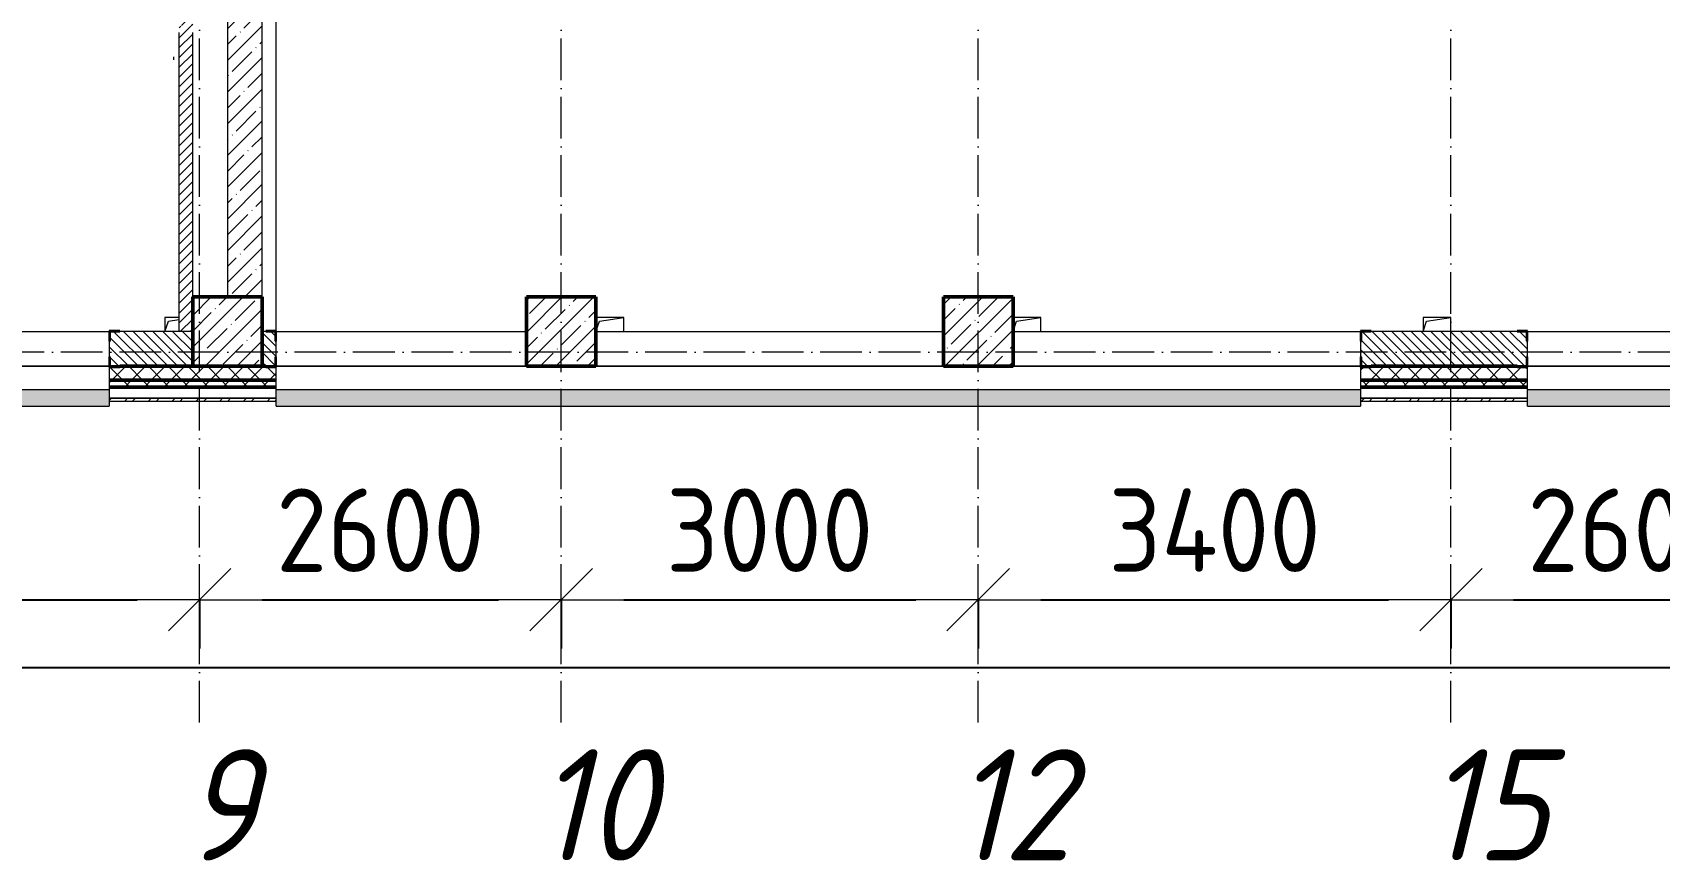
# Model space of a CAD drawing. Header units: millimetres. Extents: x 2294 to 908349, y -83289 to 219220.
# Drawn here: x 178832 to 190534, y 551 to 6506 of the extents above; entities that cross this region are included whole.
import ezdxf

# ---------------------------------------------------------------- set-up
doc = ezdxf.new("R2010")
doc.units = ezdxf.units.MM
doc.linetypes.add('50_200_ШТРИХ_1Т_ш5_п1_п1_', pattern=[700, 500, -100, 0, -100])
for name, color, linetype, lineweight in [('A-____-____-DIMS', 7, 'Continuous', 9), ('A-DETL-____-OTLN-4', 7, 'Continuous', 18), ('A-GENM-____-MCUT', 7, 'Continuous', 25), ('A-GENM-____-OTLN', 7, 'Continuous', 9), ('A-GENM-____-OTLN-1', 7, 'Continuous', 25), ('A-GLAZ-____-OTLN', 7, 'Continuous', 9), ('A-WALL-____-MCUT-1', 7, 'Continuous', 9), ('A-WALL-____-MCUT-2', 7, 'Continuous', 50), ('A-WALL-____-MCUT-3', 7, 'Continuous', 9), ('A-WALL-____-OTLN', 7, 'Continuous', 9), ('A-WALL-____-PATT-1', 7, 'Continuous', 9), ('A-WALL-FNSH-MCUT-1', 7, 'Continuous', 9), ('S-COLS-____-MCUT', 7, 'Continuous', 50), ('S-COLS-____-OTLN', 7, 'Continuous', 9), ('S-GRID-____-IDEN', 7, 'Continuous', 9), ('S-GRID-____-OTLN-1', 7, '50_200_ШТРИХ_1Т_ш5_п1_п1_', 9)]:
    doc.layers.add(name, color=color, linetype=linetype, lineweight=lineweight)
doc.layers.add('A-GLAZ-____-OTLN-1', color=7, linetype='Continuous', lineweight=9, true_color=0xc0c0c0)
doc.styles.add('ISOCPEUR_I', font='isocpeui.ttf', dxfattribs={"width": 0.9, "height": 2.5})
doc.styles.add('СПДС', font='isocpeur.ttf', dxfattribs={"width": 0.9})
doc.dimstyles.new('Размера А3', dxfattribs={"dimtxt": 800, "dimasz": 450, "dimexe": 350, "dimexo": 100, "dimgap": 200, "dimtad": 1, "dimdec": 0, "dimrnd": 10, "dimzin": 0, "dimdsep": 46, "dimtxsty": 'СПДС', "dimblk": 'ARROWHEAD_6', "dimcen": 1, "dimclrd": 5, "dimclre": 5, "dimclrt": 5, "dimazin": 0, "dimtfac": 1, "dimtdec": 0, "dimtmove": 2, "dimatfit": 3, "dimfxl": 1, "dimtolj": 1, "dimtzin": 0, "dimarcsym": 0})
pattern_1 = [(45, (165583.5, 6025.28), (-114.0493, 114.0493), []), (45, (165697.56, 6025.28), (-114.0493, 114.0493), [201.612, -40.322, 3.353, -36.97])]
pattern_2 = [(45, (165583.51, 6025.28), (-70.71068, 70.71068), []), (135, (165583.51, 6025.28), (-70.71068, -70.71068), [])]
pattern_3 = [(135, (165583.507, 6025.276), (-35.35534, -35.35534), [])]

# ---------------------------------------------------------------- blocks, each defined once
blk = doc.blocks.new('ARROWHEAD_6')
at = {"color": 0, "linetype": 'Continuous'}
for p, q in [((-0.5, -0.5), (0.5, 0.5)), ((0, 0), (-1, 0))]:
    blk.add_line(p, q, dxfattribs=at)
blk = doc.blocks.new('*D2715')
at = {"layer": 'A-____-____-DIMS', "color": 0, "lineweight": -2, "transparency": 16777216}
for p, q in [((175434, 2433), (175434, 2077)), ((175884, 2427), (179584, 2427)), ((180034, 2433), (180034, 2077))]:
    blk.add_line(p, q, dxfattribs=at)
at = {"layer": 'Defpoints', "color": 0, "transparency": 16777216}
for p in [(175434, 2533), (180034, 2533), (180034, 2427)]:
    blk.add_point(p, dxfattribs=at)
at = {"layer": 'A-____-____-DIMS', "color": 0, "lineweight": -2, "transparency": 16777216, "xscale": 450, "yscale": 450, "zscale": 450, "rotation": 180}
blk.add_blockref('ARROWHEAD_6', (175434, 2427), dxfattribs=at)
at = {"layer": 'A-____-____-DIMS', "color": 0, "lineweight": -2, "transparency": 16777216, "xscale": 450, "yscale": 450, "zscale": 450}
blk.add_blockref('ARROWHEAD_6', (180034, 2427), dxfattribs=at)
at = {"layer": 'A-____-____-DIMS', "color": 0, "transparency": 16777216, "insert": (177734, 2927), "char_height": 600, "attachment_point": 5, "style": 'СПДС'}
blk.add_mtext('\\A1;4600', dxfattribs=at)
blk = doc.blocks.new('*D2716')
at = {"layer": 'A-____-____-DIMS', "color": 0, "lineweight": -2, "transparency": 16777216}
for p, q in [((180034, 2433), (180034, 2077)), ((180484, 2427), (182184, 2427)), ((182634, 2433), (182634, 2077))]:
    blk.add_line(p, q, dxfattribs=at)
at = {"layer": 'Defpoints', "color": 0, "transparency": 16777216}
for p in [(180034, 2533), (182634, 2533), (182634, 2427)]:
    blk.add_point(p, dxfattribs=at)
at = {"layer": 'A-____-____-DIMS', "color": 0, "lineweight": -2, "transparency": 16777216, "xscale": 450, "yscale": 450, "zscale": 450, "rotation": 180}
blk.add_blockref('ARROWHEAD_6', (180034, 2427), dxfattribs=at)
at = {"layer": 'A-____-____-DIMS', "color": 0, "lineweight": -2, "transparency": 16777216, "xscale": 450, "yscale": 450, "zscale": 450}
blk.add_blockref('ARROWHEAD_6', (182634, 2427), dxfattribs=at)
at = {"layer": 'A-____-____-DIMS', "color": 0, "transparency": 16777216, "insert": (181334, 2927), "char_height": 600, "attachment_point": 5, "style": 'СПДС'}
blk.add_mtext('\\A1;2600', dxfattribs=at)
blk = doc.blocks.new('*D2717')
at = {"layer": 'A-____-____-DIMS', "color": 0, "lineweight": -2, "transparency": 16777216}
for p, q in [((182634, 2433), (182634, 2077)), ((183084, 2427), (185184, 2427)), ((185634, 2433), (185634, 2077))]:
    blk.add_line(p, q, dxfattribs=at)
at = {"layer": 'Defpoints', "color": 0, "transparency": 16777216}
for p in [(182634, 2533), (185634, 2533), (185634, 2427)]:
    blk.add_point(p, dxfattribs=at)
at = {"layer": 'A-____-____-DIMS', "color": 0, "lineweight": -2, "transparency": 16777216, "xscale": 450, "yscale": 450, "zscale": 450, "rotation": 180}
blk.add_blockref('ARROWHEAD_6', (182634, 2427), dxfattribs=at)
at = {"layer": 'A-____-____-DIMS', "color": 0, "lineweight": -2, "transparency": 16777216, "xscale": 450, "yscale": 450, "zscale": 450}
blk.add_blockref('ARROWHEAD_6', (185634, 2427), dxfattribs=at)
at = {"layer": 'A-____-____-DIMS', "color": 0, "transparency": 16777216, "insert": (184134, 2927), "char_height": 600, "attachment_point": 5, "style": 'СПДС'}
blk.add_mtext('\\A1;3000', dxfattribs=at)
blk = doc.blocks.new('*D2718')
at = {"layer": 'A-____-____-DIMS', "color": 0, "lineweight": -2, "transparency": 16777216}
for p, q in [((185634, 2433), (185634, 2077)), ((186084, 2427), (188584, 2427)), ((189034, 2433), (189034, 2077))]:
    blk.add_line(p, q, dxfattribs=at)
at = {"layer": 'Defpoints', "color": 0, "transparency": 16777216}
for p in [(185634, 2533), (189034, 2533), (189034, 2427)]:
    blk.add_point(p, dxfattribs=at)
at = {"layer": 'A-____-____-DIMS', "color": 0, "lineweight": -2, "transparency": 16777216, "xscale": 450, "yscale": 450, "zscale": 450, "rotation": 180}
blk.add_blockref('ARROWHEAD_6', (185634, 2427), dxfattribs=at)
at = {"layer": 'A-____-____-DIMS', "color": 0, "lineweight": -2, "transparency": 16777216, "xscale": 450, "yscale": 450, "zscale": 450}
blk.add_blockref('ARROWHEAD_6', (189034, 2427), dxfattribs=at)
at = {"layer": 'A-____-____-DIMS', "color": 0, "transparency": 16777216, "insert": (187334, 2927), "char_height": 600, "attachment_point": 5, "style": 'СПДС'}
blk.add_mtext('\\A1;3400', dxfattribs=at)
blk = doc.blocks.new('*D2719')
at = {"layer": 'A-____-____-DIMS', "color": 0, "lineweight": -2, "transparency": 16777216}
for p, q in [((189034, 2433), (189034, 2077)), ((189484, 2427), (191184, 2427)), ((191634, 2433), (191634, 2077))]:
    blk.add_line(p, q, dxfattribs=at)
at = {"layer": 'Defpoints', "color": 0, "transparency": 16777216}
for p in [(189034, 2533), (191634, 2533), (191634, 2427)]:
    blk.add_point(p, dxfattribs=at)
at = {"layer": 'A-____-____-DIMS', "color": 0, "lineweight": -2, "transparency": 16777216, "xscale": 450, "yscale": 450, "zscale": 450, "rotation": 180}
blk.add_blockref('ARROWHEAD_6', (189034, 2427), dxfattribs=at)
at = {"layer": 'A-____-____-DIMS', "color": 0, "lineweight": -2, "transparency": 16777216, "xscale": 450, "yscale": 450, "zscale": 450}
blk.add_blockref('ARROWHEAD_6', (191634, 2427), dxfattribs=at)
at = {"layer": 'A-____-____-DIMS', "color": 0, "transparency": 16777216, "insert": (190334, 2927), "char_height": 600, "attachment_point": 5, "style": 'СПДС'}
blk.add_mtext('\\A1;2600', dxfattribs=at)
blk = doc.blocks.new('*D2741')
at = {"layer": 'A-____-____-DIMS', "color": 0, "lineweight": -2, "transparency": 16777216}
for p, q in [((163234, 1945), (163234, 1589)), ((163684, 1939), (266284, 1939)), ((266734, 1945), (266734, 1589))]:
    blk.add_line(p, q, dxfattribs=at)
at = {"layer": 'Defpoints', "color": 0, "transparency": 16777216}
for p in [(163234, 2045), (266734, 2045), (266734, 1939)]:
    blk.add_point(p, dxfattribs=at)
at = {"layer": 'A-____-____-DIMS', "color": 0, "lineweight": -2, "transparency": 16777216, "xscale": 450, "yscale": 450, "zscale": 450, "rotation": 180}
blk.add_blockref('ARROWHEAD_6', (163234, 1939), dxfattribs=at)
at = {"layer": 'A-____-____-DIMS', "color": 0, "lineweight": -2, "transparency": 16777216, "xscale": 450, "yscale": 450, "zscale": 450}
blk.add_blockref('ARROWHEAD_6', (266734, 1939), dxfattribs=at)
at = {"layer": 'A-____-____-DIMS', "color": 0, "transparency": 16777216, "insert": (214984, 2439), "char_height": 600, "attachment_point": 5, "style": 'СПДС'}
blk.add_mtext('\\A1;103500', dxfattribs=at)
blk = doc.blocks.new('BSC_Колонна _Прямоугольная - 500х500-V76-АР1_План отверстий 3 этажа в осях 1-64_А-ГГ')
at = {"layer": 'S-COLS-____-OTLN'}
h = blk.add_hatch(dxfattribs=at)
h.set_pattern_fill('FP_113', color=256, style=0, pattern_type=2)
h.set_pattern_definition([(45, (-20050, 1668.96), (-114.0493, 114.0493), []), (45, (-19935.95, 1668.96), (-114.0493, 114.0493), [201.613, -40.323, 3.353, -36.97])])
h.paths.add_polyline_path([(-250, -250), (250, -250), (250, 250), (-250, 250)], flags=0)
at = {"layer": 'S-COLS-____-MCUT'}
for p, q in [((250, 250), (-250, 250)), ((-250, 250), (-250, -250)), ((250, -250), (250, 250)), ((-250, -250), (250, -250))]:
    blk.add_line(p, q, dxfattribs=at)
blk = doc.blocks.new('BSC_Колонна _Прямоугольная - 500х500-V149-АР1_План отверстий 3 этажа в осях 1-64_А-ГГ')
at = {"layer": 'S-COLS-____-OTLN'}
h = blk.add_hatch(dxfattribs=at)
h.set_pattern_fill('FP_172', color=256, style=0, pattern_type=2)
h.set_pattern_definition([(45, (-14650, 1668.96), (-114.0493, 114.0493), []), (45, (-14535.95, 1668.96), (-114.0493, 114.0493), [201.612, -40.322, 3.353, -36.97])])
h.paths.add_polyline_path([(-250, -250), (250, -250), (250, 250), (-250, 250), (-250, -177)], flags=0)
at = {"layer": 'S-COLS-____-MCUT'}
for p, q in [((250, 250), (-250, 250)), ((-250, 250), (-250, -250)), ((250, -250), (250, 250)), ((-250, -250), (250, -250))]:
    blk.add_line(p, q, dxfattribs=at)
blk = doc.blocks.new('Фахверк_СКБ_Уголок - 250_2700-27497298-АР1_План отверстий 3 этажа в осях 1-64_А-ГГ')
at = {"layer": 'A-GENM-____-MCUT'}
for p, q in [((200, 181), (125, 181)), ((125, 181), (125, 106)), ((131, 106), (131, 175)), ((131, 175), (200, 175)), ((200, 175), (200, 181)), ((125, 106), (131, 106)), ((131, -6), (125, -6)), ((125, -6), (125, -81)), ((125, -81), (200, -81)), ((131, -75), (131, -6)), ((200, -75), (131, -75)), ((200, -81), (200, -75))]:
    blk.add_line(p, q, dxfattribs=at)
blk = doc.blocks.new('Фахверк_СКБ_Уголок - 250_2700_1-27501432-АР1_План отверстий 3 этажа в осях 1-64_А-ГГ')
at = {"layer": 'A-GENM-____-MCUT'}
for p, q in [((200, 181), (125, 181)), ((125, 181), (125, 106)), ((131, 106), (131, 175)), ((131, 175), (200, 175)), ((200, 175), (200, 181)), ((125, 106), (131, 106)), ((131, -6), (125, -6)), ((125, -6), (125, -81)), ((125, -81), (200, -81)), ((131, -75), (131, -6)), ((200, -75), (131, -75)), ((200, -81), (200, -75))]:
    blk.add_line(p, q, dxfattribs=at)
blk = doc.blocks.new('AR_Отверстие прямоугольное _в плите_ - AR_Отверстие прямоугольное _в плите_-V176-АР1_План отверстий 3 этажа в осях 1-64_А-ГГ')
at = {"layer": 'A-GENM-____-OTLN'}
for p, q in [((0, 50), (-100, 50)), ((-100, 50), (-100, -50)), ((-100, -50), (-75, 25)), ((-75, 25), (0, 36))]:
    blk.add_line(p, q, dxfattribs=at)
blk = doc.blocks.new('AR_Отверстие прямоугольное _в плите_ - AR_Отверстие прямоугольное _в плите_-30510712-АР1_План отверстий 3 этажа в осях 1-64_А-ГГ')
at = {"layer": 'A-GENM-____-OTLN'}
for p, q in [((100, 50), (-100, 50)), ((-100, -50), (-75, 25)), ((-75, 25), (100, 50)), ((100, -50), (100, 50))]:
    blk.add_line(p, q, dxfattribs=at)
blk = doc.blocks.new('AR_Отверстие прямоугольное _в плите_ - AR_Отверстие прямоугольное _в плите_-V184-АР1_План отверстий 3 этажа в осях 1-64_А-ГГ')
at = {"layer": 'A-GENM-____-OTLN'}
for p, q in [((100, 50), (-100, 50)), ((-100, 50), (-100, -50)), ((-100, -50), (-75, 25)), ((-75, 25), (100, 50)), ((100, -50), (100, 50))]:
    blk.add_line(p, q, dxfattribs=at)
blk = doc.blocks.new('Отлив_СКБ - Отлив витража_120_НВФ-31885283-АР1_План отверстий 3 этажа в осях 1-64_А-ГГ')
at = {"layer": 'A-GLAZ-____-OTLN-1'}
for points in [[(656, -2), (1000, -2), (1000, 0), (0, 0), (0, -2)], [(656, -120), (1000, -120), (1000, -2), (0, -2), (0, -120)]]:
    blk.add_hatch(color=256, dxfattribs=at).paths.add_polyline_path(points, flags=0)
at = {"layer": 'A-GLAZ-____-OTLN'}
for p, q in [((0, 0), (1000, 0)), ((1000, -2), (0, -2)), ((0, -120), (0, -83)), ((1000, -83), (1000, -120)), ((0, -120), (1000, -120))]:
    blk.add_line(p, q, dxfattribs=at)
blk = doc.blocks.new('Отлив_СКБ - Отлив витража_120_НВФ-31885342-АР1_План отверстий 3 этажа в осях 1-64_А-ГГ')
at = {"layer": 'A-GLAZ-____-OTLN-1'}
for points in [[(7800, -2), (7800, 0), (0, 0), (0, -2), (6196, -2)], [(7800, -120), (7800, -2), (0, -2), (0, -120), (6196, -120)]]:
    blk.add_hatch(color=256, dxfattribs=at).paths.add_polyline_path(points, flags=0)
at = {"layer": 'A-GLAZ-____-OTLN'}
for p, q in [((0, 0), (7800, 0)), ((7800, -2), (0, -2)), ((0, -120), (0, -83)), ((7800, -83), (7800, -120)), ((0, -120), (7800, -120))]:
    blk.add_line(p, q, dxfattribs=at)
blk = doc.blocks.new('Отлив_СКБ - Отлив витража_120_НВФ-V214-АР1_План отверстий 3 этажа в осях 1-64_А-ГГ')
at = {"layer": 'A-GLAZ-____-OTLN-1'}
for points in [[(0, -2), (1800, -2), (1800, 0), (0, 0)], [(731, -120), (1800, -120), (1800, -2), (0, -2), (0, -120)]]:
    blk.add_hatch(color=256, dxfattribs=at).paths.add_polyline_path(points, flags=0)
at = {"layer": 'A-GLAZ-____-OTLN'}
for p, q in [((0, 0), (1800, 0)), ((1800, -2), (0, -2)), ((0, -120), (0, -83)), ((1800, -63), (1800, -120)), ((0, -120), (1800, -120))]:
    blk.add_line(p, q, dxfattribs=at)
blk = doc.blocks.new('3floor')
at = {"layer": 'A-WALL-____-PATT-1'}
h = blk.add_hatch(dxfattribs=at)
h.set_pattern_fill('FP_5', color=256, style=0, pattern_type=2)
h.set_pattern_definition([(45, (165583.507, 6025.276), (-35.35534, 35.35534), [])])
h.paths.add_polyline_path([(179884, 4356), (179984, 4356), (179984, 6506), (179981, 6506), (179981, 6553), (179887, 6553), (179887, 6506), (179884, 6506), (179884, 4606)], flags=0)
h.paths.add_polyline_path([(179981, 6556), (179984, 6556), (179984, 8256), (179884, 8256), (179884, 6556), (179936, 6556)], flags=0)
h.paths.add_polyline_path([(179884, 8756), (179984, 8756), (179984, 11006), (179884, 11006), (179884, 8956)], flags=0)
h.paths.add_polyline_path([(179963, 11306), (179984, 11306), (179984, 11906), (179884, 11906), (179884, 11306), (179962, 11306)], flags=0)
h = blk.add_hatch(dxfattribs=at)
h.set_pattern_fill('FP_38', color=256, style=0, pattern_type=2)
h.set_pattern_definition(pattern_1)
h.paths.add_polyline_path([(180234, 4606), (180484, 4606), (180484, 11206), (180234, 11206), (180234, 5039)], flags=0)
h.paths.add_polyline_path([(180234, 11406), (180484, 11406), (180484, 11606), (180234, 11606)], flags=0)
h = blk.add_hatch(dxfattribs=at)
h.set_pattern_fill('FP_6', color=256, style=0, pattern_type=2)
h.set_pattern_definition(pattern_3)
h.paths.add_polyline_path([(177942, 4106), (178378, 4107), (178378, 4175), (178384, 4175), (178384, 4287), (178378, 4287), (178378, 4356), (176484, 4356), (176484, 4106)], flags=0)
h.paths.add_polyline_path([(179984, 4106), (179984, 4356), (179390, 4356), (179390, 4287), (179384, 4287), (179384, 4175), (179390, 4175), (179390, 4106), (179710, 4106)], flags=0)
h = blk.add_hatch(dxfattribs=at)
h.set_pattern_fill('FP_6', color=256, style=0, pattern_type=2)
h.set_pattern_definition(pattern_3)
h.paths.add_polyline_path([(180484, 4106), (180578, 4106), (180578, 4175), (180584, 4175), (180584, 4287), (180578, 4287), (180578, 4356), (180484, 4356), (180484, 4179)], flags=0)
h = blk.add_hatch(dxfattribs=at)
h.set_pattern_fill('FP_6', color=256, style=0, pattern_type=2)
h.set_pattern_definition(pattern_3)
h.paths.add_polyline_path([(189509, 4106), (189578, 4106), (189578, 4175), (189584, 4175), (189584, 4287), (189578, 4287), (189578, 4356), (188390, 4356), (188390, 4287), (188384, 4287), (188384, 4175), (188390, 4175), (188390, 4106), (188547, 4106)], flags=0)
h = blk.add_hatch(dxfattribs=at)
h.set_pattern_fill('FP_1', color=256, style=0, pattern_type=2)
h.set_pattern_definition(pattern_2)
h.paths.add_polyline_path([(266334, 4006), (266834, 4006), (266834, 4106), (257809, 4106), (257809, 4100), (257734, 4100), (257734, 4006), (266315, 4006)], flags=0)
h.paths.add_polyline_path([(254827, 4006), (255934, 4006), (255934, 4100), (255859, 4100), (255859, 4106), (247984, 4106), (247984, 4006), (254584, 4006)], flags=0)
h.paths.add_polyline_path([(246984, 4006), (246984, 4106), (245859, 4106), (245859, 4100), (245784, 4100), (245784, 4006), (246873, 4006)], flags=0)
h.paths.add_polyline_path([(243984, 4006), (243984, 4100), (243909, 4100), (243909, 4106), (242859, 4106), (242859, 4100), (242784, 4100), (242784, 4006), (243338, 4006)], flags=0)
h.paths.add_polyline_path([(240984, 4006), (240984, 4106), (239859, 4106), (239859, 4100), (239784, 4100), (239784, 4006), (239859, 4006)], flags=0)
h.paths.add_polyline_path([(236584, 4006), (237984, 4006), (237984, 4106), (236659, 4106), (236659, 4100), (236584, 4100)], flags=0)
h.paths.add_polyline_path([(234501, 4006), (234784, 4006), (234784, 4100), (234709, 4100), (234709, 4106), (233659, 4106), (233659, 4100), (233584, 4100), (233584, 4006), (233617, 4006)], flags=0)
h.paths.add_polyline_path([(231784, 4006), (231784, 4106), (230659, 4106), (230659, 4100), (230584, 4100), (230584, 4006), (230659, 4006)], flags=0)
h.paths.add_polyline_path([(228434, 4006), (228784, 4006), (228784, 4100), (228709, 4100), (228709, 4106), (227659, 4106), (227659, 4100), (227584, 4100), (227584, 4006), (228315, 4006)], flags=0)
h.paths.add_polyline_path([(225784, 4006), (225784, 4100), (225709, 4100), (225709, 4106), (224659, 4106), (224659, 4100), (224584, 4100), (224584, 4006), (225664, 4006)], flags=0)
h.paths.add_polyline_path([(222784, 4006), (222784, 4100), (222709, 4100), (222709, 4106), (221659, 4106), (221659, 4100), (221584, 4100), (221584, 4006), (222129, 4006)], flags=0)
h.paths.add_polyline_path([(218594, 4006), (219784, 4006), (219784, 4100), (219709, 4100), (219709, 4106), (218659, 4106), (218659, 4100), (218584, 4100), (218584, 4006), (218590, 4006)], flags=0)
h.paths.add_polyline_path([(215584, 4006), (216784, 4006), (216784, 4100), (216709, 4100), (216709, 4106), (215659, 4106), (215659, 4100), (215584, 4100)], flags=0)
h.paths.add_polyline_path([(210640, 4006), (210784, 4006), (210784, 4100), (210709, 4100), (210709, 4106), (209659, 4106), (209659, 4100), (209584, 4100), (209584, 4006), (210434, 4006)], flags=0)
h.paths.add_polyline_path([(207784, 4006), (207784, 4100), (207709, 4100), (207709, 4106), (206659, 4106), (206659, 4100), (206584, 4100), (206584, 4006), (207778, 4006)], flags=0)
h.paths.add_polyline_path([(204454, 4006), (204784, 4006), (204784, 4100), (204709, 4101), (204709, 4106), (203384, 4106), (203384, 4006)], flags=0)
h.paths.add_polyline_path([(200919, 4006), (201584, 4006), (201584, 4100), (201509, 4100), (201509, 4106), (200384, 4106), (200384, 4006)], flags=0)
h.paths.add_polyline_path([(198584, 4006), (198584, 4100), (198509, 4100), (198509, 4106), (197459, 4106), (197459, 4100), (197384, 4100), (197384, 4006), (198578, 4006)], flags=0)
h.paths.add_polyline_path([(195584, 4006), (195584, 4100), (195509, 4100), (195509, 4106), (194384, 4106), (194384, 4006), (194733, 4006)], flags=0)
h.paths.add_polyline_path([(192584, 4006), (192584, 4100), (192509, 4100), (192509, 4106), (191384, 4106), (191384, 4006), (192082, 4006)], flags=0)
h.paths.add_polyline_path([(189584, 4006), (189584, 4100), (189509, 4100), (189509, 4106), (188459, 4106), (188459, 4100), (188384, 4100), (188384, 4006), (188547, 4006)], flags=0)
h.paths.add_polyline_path([(179710, 4006), (180584, 4006), (180584, 4100), (180509, 4100), (180509, 4106), (179459, 4106), (179459, 4100), (179384, 4100), (179384, 4006)], flags=0)
h.paths.add_polyline_path([(177942, 4006), (178384, 4006), (178384, 4100), (178309, 4100), (178309, 4106), (173059, 4106), (173059, 4100), (172984, 4100), (172984, 4006), (176484, 4006)], flags=0)
h.paths.add_polyline_path([(170872, 4006), (171984, 4006), (171984, 4100), (171909, 4100), (171909, 4106), (163134, 4106), (163134, 4006), (169105, 4006)], flags=0)
h = blk.add_hatch(dxfattribs=at)
h.set_pattern_fill('FP_1', color=256, style=0, pattern_type=2)
h.set_pattern_definition(pattern_2)
h.paths.add_polyline_path([(266834, 3956), (266934, 3956), (266934, 4006), (257734, 4006), (257734, 3956), (266315, 3956)], flags=0)
h.paths.add_polyline_path([(254827, 3956), (255934, 3956), (255934, 4006), (247984, 4006), (247984, 3956), (253943, 3956)], flags=0)
h.paths.add_polyline_path([(246873, 3956), (246984, 3956), (246984, 4006), (245784, 4006), (245784, 3956), (245989, 3956)], flags=0)
h.paths.add_polyline_path([(242784, 3956), (243984, 3956), (243984, 4006), (242784, 4006)], flags=0)
h.paths.add_polyline_path([(239803, 3956), (240984, 3956), (240984, 4006), (239784, 4006), (239784, 3956)], flags=0)
h.paths.add_polyline_path([(237984, 3956), (237984, 4006), (236584, 4006), (236584, 3956), (237152, 3956)], flags=0)
h.paths.add_polyline_path([(234784, 3956), (234784, 4006), (233584, 4006), (233584, 3956), (234501, 3956)], flags=0)
h.paths.add_polyline_path([(231784, 3956), (231784, 4006), (230584, 4006), (230584, 3956)], flags=0)
h.paths.add_polyline_path([(228784, 3956), (228784, 4006), (227584, 4006), (227584, 3956), (228315, 3956)], flags=0)
h.paths.add_polyline_path([(224584, 3956), (225784, 3956), (225784, 4006), (224584, 4006)], flags=0)
h.paths.add_polyline_path([(221584, 3956), (222784, 3956), (222784, 4006), (221584, 4006)], flags=0)
h.paths.add_polyline_path([(218594, 3956), (219784, 3956), (219784, 4006), (218584, 4006), (218584, 3956)], flags=0)
h.paths.add_polyline_path([(216784, 3956), (216784, 4006), (215584, 4006), (215584, 3956), (215943, 3956)], flags=0)
h.paths.add_polyline_path([(210640, 3956), (210784, 3956), (210784, 4006), (209584, 4006), (209584, 3956), (209756, 3956)], flags=0)
h.paths.add_polyline_path([(207784, 3956), (207784, 4006), (206584, 4006), (206584, 3956), (207105, 3956)], flags=0)
h.paths.add_polyline_path([(204454, 3956), (204784, 3956), (204784, 4006), (203384, 4006), (203384, 3956)], flags=0)
h.paths.add_polyline_path([(201584, 3956), (201584, 4006), (200384, 4006), (200384, 3956), (200919, 3956)], flags=0)
h.paths.add_polyline_path([(198584, 3956), (198584, 4006), (197384, 4006), (197384, 3956)], flags=0)
h.paths.add_polyline_path([(195584, 3956), (195584, 4006), (194384, 4006), (194384, 3956), (194733, 3956)], flags=0)
h.paths.add_polyline_path([(192584, 3956), (192584, 4006), (191384, 4006), (191384, 3956), (192082, 3956)], flags=0)
h.paths.add_polyline_path([(188547, 3956), (189584, 3956), (189584, 4006), (188384, 4006), (188384, 3956)], flags=0)
h.paths.add_polyline_path([(179384, 3956), (180584, 3956), (180584, 4006), (179384, 4006)], flags=0)
h.paths.add_polyline_path([(178384, 3956), (178384, 4006), (172984, 4006), (172984, 3956), (177942, 3956)], flags=0)
h.paths.add_polyline_path([(171756, 3956), (171984, 3956), (171984, 4006), (163034, 4006), (163034, 3956), (170872, 3956)], flags=0)
h = blk.add_hatch(dxfattribs=at)
h.set_pattern_fill('FP_3', color=256, style=0, pattern_type=2)
h.set_pattern_definition([(45, (165583.51, 6025.28), (-85.5366, 85.5366), []), (45, (165640.53, 6025.28), (-85.5366, 85.5366), [])])
h.paths.add_polyline_path([(203899, 3856), (203899, 3876), (203385, 3876), (203385, 3856)], flags=0)
h.paths.add_polyline_path([(201584, 3856), (201584, 3876), (200384, 3876), (200384, 3856), (200919, 3856)], flags=0)
h.paths.add_polyline_path([(198584, 3856), (198584, 3876), (197385, 3876), (197385, 3856)], flags=0)
h.paths.add_polyline_path([(195584, 3856), (195584, 3876), (194384, 3876), (194384, 3856), (194733, 3856)], flags=0)
h.paths.add_polyline_path([(192082, 3856), (192584, 3856), (192584, 3876), (191385, 3876), (191385, 3856)], flags=0)
h.paths.add_polyline_path([(189584, 3856), (189584, 3876), (188384, 3876), (188384, 3856), (188547, 3856)], flags=0)
h.paths.add_polyline_path([(179710, 3856), (180584, 3856), (180584, 3876), (179384, 3876), (179384, 3856)], flags=0)
h.paths.add_polyline_path([(178384, 3856), (178384, 3876), (172984, 3876), (172984, 3856), (177942, 3856)], flags=0)
h.paths.add_polyline_path([(171756, 3856), (171984, 3856), (171984, 3876), (162904, 3876), (162904, 3856), (170872, 3856)], flags=0)
at = {"layer": 'S-COLS-____-OTLN'}
h = blk.add_hatch(dxfattribs=at)
h.set_pattern_fill('FP_38', color=256, style=0, pattern_type=2)
h.set_pattern_definition(pattern_1)
h.paths.add_polyline_path([(182384, 4106), (182884, 4106), (182884, 4606), (182384, 4606)], flags=0)
at = {"layer": 'A-DETL-____-OTLN-4'}
blk.add_line((180584, 4362), (180584, 11506), dxfattribs=at)
at = {"layer": 'A-WALL-____-MCUT-1'}
for p, q in [((180234, 11206), (180234, 4606)), ((180484, 4606), (180484, 11206))]:
    blk.add_line(p, q, dxfattribs=at)
at = {"layer": 'A-WALL-____-MCUT-2'}
for p, q in [((179984, 4106), (179459, 4106)), ((179459, 4106), (179984, 4106)), ((180509, 4106), (180484, 4106)), ((180484, 4106), (180509, 4106)), ((189509, 4106), (188459, 4106)), ((188459, 4106), (189509, 4106)), ((179384, 4006), (180584, 4006)), ((188384, 4006), (189584, 4006)), ((179384, 3956), (180584, 3956)), ((188384, 3956), (189584, 3956))]:
    blk.add_line(p, q, dxfattribs=at)
at = {"layer": 'A-WALL-____-MCUT-3'}
for p, q in [((179984, 4356), (179459, 4356)), ((180509, 4356), (180484, 4356)), ((189509, 4356), (188459, 4356)), ((179384, 4287), (179384, 4175)), ((180584, 4175), (180584, 4287)), ((188384, 4287), (188384, 4175)), ((189584, 4175), (189584, 4287)), ((179384, 4100), (179384, 3876)), ((180584, 3876), (180584, 4100)), ((188384, 4100), (188384, 3876)), ((189584, 3876), (189584, 4100)), ((179384, 3876), (180584, 3876)), ((188384, 3876), (189584, 3876))]:
    blk.add_line(p, q, dxfattribs=at)
at = {"layer": 'A-WALL-____-OTLN'}
for p, q in [((178384, 4356), (179384, 4356)), ((180584, 4356), (182384, 4356)), ((182884, 4356), (185384, 4356)), ((185884, 4356), (188384, 4356)), ((189584, 4356), (191384, 4356)), ((178384, 4106), (179384, 4106)), ((179384, 4106), (178384, 4106)), ((180584, 4106), (182384, 4106)), ((182384, 4106), (180584, 4106)), ((182884, 4106), (185384, 4106)), ((185384, 4106), (182884, 4106)), ((185884, 4106), (188384, 4106)), ((188384, 4106), (185884, 4106)), ((189584, 4106), (191384, 4106)), ((191384, 4106), (189584, 4106))]:
    blk.add_line(p, q, dxfattribs=at)
at = {"layer": 'A-WALL-FNSH-MCUT-1'}
for p, q in [((179884, 6506), (179884, 4356)), ((179984, 4606), (179984, 6506)), ((179849, 6311), (179849, 6331)), ((180584, 3876), (179384, 3876)), ((179384, 3876), (179384, 3856)), ((180584, 3856), (180584, 3876)), ((189584, 3876), (188384, 3876)), ((188384, 3876), (188384, 3856)), ((189584, 3856), (189584, 3876)), ((179384, 3856), (180584, 3856)), ((188384, 3856), (189584, 3856))]:
    blk.add_line(p, q, dxfattribs=at)
at = {"layer": 'S-COLS-____-MCUT'}
for p, q in [((182884, 4606), (182384, 4606)), ((182384, 4606), (182384, 4106)), ((182884, 4106), (182884, 4606)), ((182384, 4106), (182884, 4106))]:
    blk.add_line(p, q, dxfattribs=at)
at = {"layer": 'A-GENM-____-OTLN'}
for name, p in [('AR_Отверстие прямоугольное _в плите_ - AR_Отверстие прямоугольное _в плите_-V176-АР1_План отверстий 3 этажа в осях 1-64_А-ГГ', (179884, 4406)), ('AR_Отверстие прямоугольное _в плите_ - AR_Отверстие прямоугольное _в плите_-30510712-АР1_План отверстий 3 этажа в осях 1-64_А-ГГ', (182984, 4406)), ('AR_Отверстие прямоугольное _в плите_ - AR_Отверстие прямоугольное _в плите_-30510712-АР1_План отверстий 3 этажа в осях 1-64_А-ГГ', (185984, 4406)), ('AR_Отверстие прямоугольное _в плите_ - AR_Отверстие прямоугольное _в плите_-V184-АР1_План отверстий 3 этажа в осях 1-64_А-ГГ', (188934, 4406))]:
    blk.add_blockref(name, p, dxfattribs=at)
at = {"layer": 'A-GENM-____-OTLN-1'}
for p in [(179259, 4181), (188259, 4181)]:
    blk.add_blockref('Фахверк_СКБ_Уголок - 250_2700-27497298-АР1_План отверстий 3 этажа в осях 1-64_А-ГГ', p, dxfattribs=at)
at = {"layer": 'A-GENM-____-OTLN-1', "rotation": 180}
for name, p in [('Фахверк_СКБ_Уголок - 250_2700_1-27501432-АР1_План отверстий 3 этажа в осях 1-64_А-ГГ', (180709, 4281)), ('Фахверк_СКБ_Уголок - 250_2700-27497298-АР1_План отверстий 3 этажа в осях 1-64_А-ГГ', (189709, 4281))]:
    blk.add_blockref(name, p, dxfattribs=at)
at = {"layer": 'A-GLAZ-____-OTLN'}
for name, p in [('Отлив_СКБ - Отлив витража_120_НВФ-31885283-АР1_План отверстий 3 этажа в осях 1-64_А-ГГ', (178384, 3939)), ('Отлив_СКБ - Отлив витража_120_НВФ-31885342-АР1_План отверстий 3 этажа в осях 1-64_А-ГГ', (180584, 3939)), ('Отлив_СКБ - Отлив витража_120_НВФ-V214-АР1_План отверстий 3 этажа в осях 1-64_А-ГГ', (189584, 3939))]:
    blk.add_blockref(name, p, dxfattribs=at)
at = {"layer": 'S-COLS-____-OTLN'}
for name, p in [('BSC_Колонна _Прямоугольная - 500х500-V149-АР1_План отверстий 3 этажа в осях 1-64_А-ГГ', (180234, 4356)), ('BSC_Колонна _Прямоугольная - 500х500-V76-АР1_План отверстий 3 этажа в осях 1-64_А-ГГ', (185634, 4356))]:
    blk.add_blockref(name, p, dxfattribs=at)
blk = doc.blocks.new('3osi')
at = {"layer": 'S-GRID-____-OTLN-1', "color": 251, "ltscale": 0.6, "true_color": 0x636466}
for p, q in [((180033.5, 1542.7), (180033.5, 55906.2)), ((182633.5, 1542.7), (182633.5, 55906.2)), ((185633.5, 1542.7), (185633.5, 55906.2)), ((189033.5, 1542.7), (189033.5, 55906.2)), ((269657.9, 4206.3), (160914.7, 4206.3))]:
    blk.add_line(p, q, dxfattribs=at)
at = {"layer": 'S-GRID-____-IDEN', "char_height": 800, "attachment_point": 1, "style": 'ISOCPEUR_I'}
for s, insert, width in [('\\fISOCPEUR|b0|i1|c204|p34|;\\W.9;9', (179911.8, 1351.4), 202.025), ('10', (182452.4, 1351.4), 346.329), ('12', (185452.4, 1351.4), 346.329), ('15', (188852.4, 1351.4), 346.329)]:
    blk.add_mtext(s, dxfattribs=dict(at, insert=insert, width=width))
at = {"layer": 'A-____-____-DIMS'}
for base, p1, p2, picture, middle in [((180033.5, 2426.8), (175433.5, 2532.8), (180033.5, 2532.8), '*D2715', (177733.5, 2926.8)), ((182633.5, 2426.8), (180033.5, 2532.8), (182633.5, 2532.8), '*D2716', (181333.5, 2926.8)), ((185633.5, 2426.8), (182633.5, 2532.8), (185633.5, 2532.8), '*D2717', (184133.5, 2926.8)), ((189033.5, 2426.8), (185633.5, 2532.8), (189033.5, 2532.8), '*D2718', (187333.5, 2926.8)), ((191633.5, 2426.8), (189033.5, 2532.8), (191633.5, 2532.8), '*D2719', (190333.5, 2926.8)), ((266733.5, 1938.5), (163233.5, 2044.6), (266733.5, 2044.6), '*D2741', (214983.5, 2438.5))]:
    dim = blk.add_linear_dim(base=base, p1=p1, p2=p2, dimstyle='Размера А3', override={"dimtxt": 600, "dimclrd": 0, "dimclre": 0, "dimclrt": 0}, dxfattribs=at)
    dim.commit()
    dim.dimension.update_dxf_attribs({"geometry": picture, "text_midpoint": middle})

msp = doc.modelspace()

# ---------------------------------------------------------------- block references
for name in ['3osi', '3floor']:
    msp.add_blockref(name, (0, 0))

doc.saveas('drawing.dxf')
